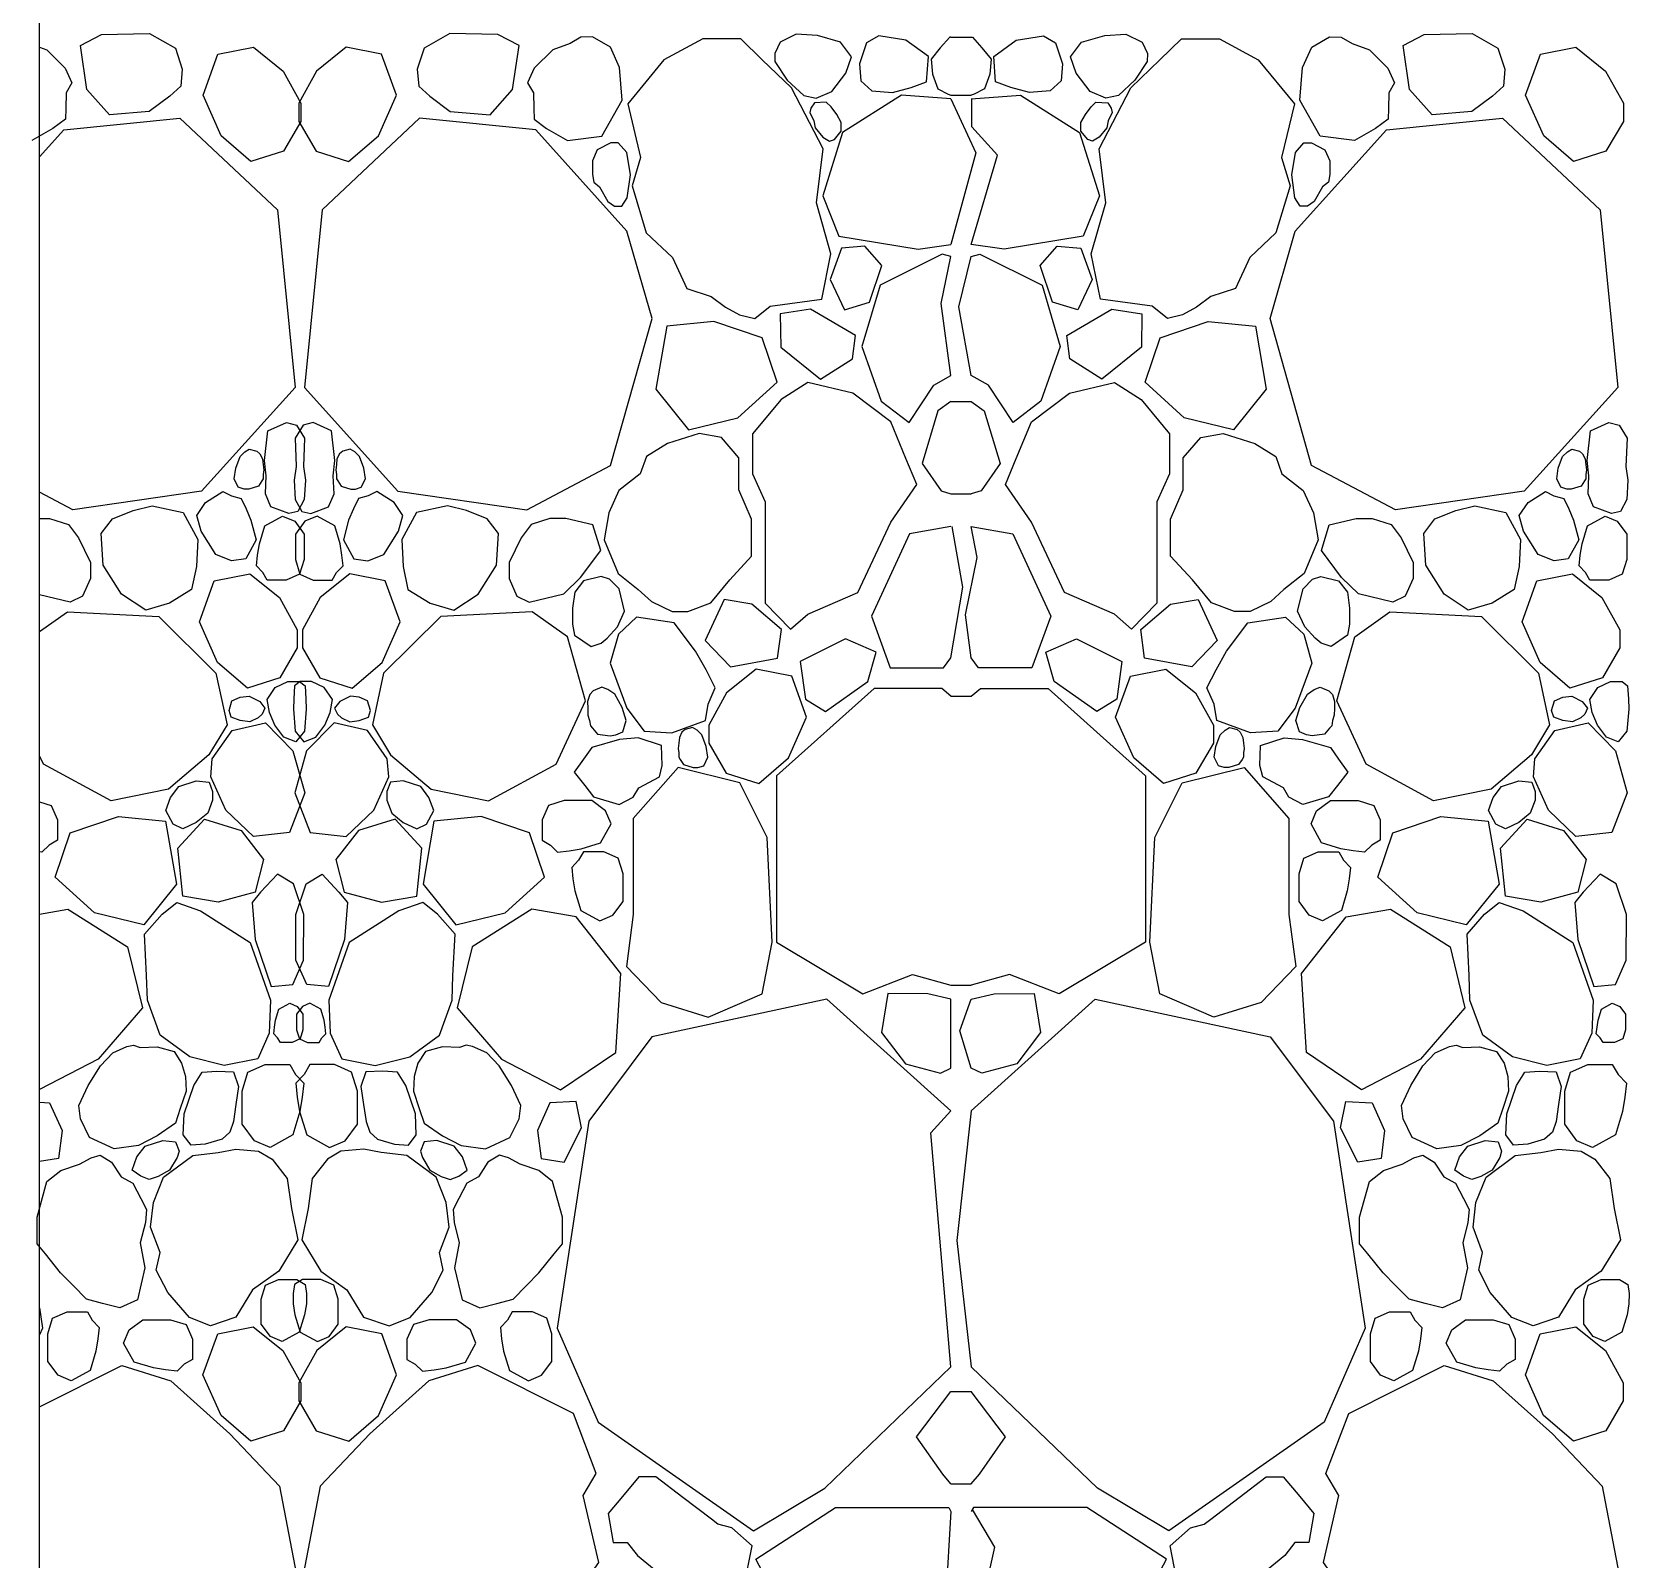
# Model space of a CAD drawing. Header units: millimetres. Extents: x 10227 to 13232, y 2 to 9351.
# Drawn here: x 11307.4 to 11478.8, y 6945.6 to 7109.4 of the extents above; entities that cross this region are included whole.
import ezdxf

# ---------------------------------------------------------------- set-up
doc = ezdxf.new("R2010")
doc.units = ezdxf.units.MM
doc.layers.add('A-WALL-FULL-EXTR', color=1, linetype='Continuous')
doc.layers.add('RETINO', color=20, linetype='Continuous')

msp = doc.modelspace()

# ---------------------------------------------------------------- linework, layer by layer
at = {"layer": 'A-WALL-FULL-EXTR', "ltscale": 0.1}
msp.add_line((11308.18, 6530.6), (11308.18, 9251.16), dxfattribs=at)
at = {"layer": 'RETINO', "ltscale": 0.1}
for p, q in [((11405.98, 7108.84), (11408.18, 7108.84)), ((11405.98, 7102.61), (11408.18, 7102.61)), ((11405.98, 7102.2), (11408.68, 7096.42)), ((11408.25, 7099.21), (11408.25, 7102.21)), ((11410.99, 7096.18), (11408.25, 7099.21)), ((11408.68, 7096.42), (11405.98, 7086.6)), ((11408.18, 7086.6), (11410.99, 7096.18)), ((11404.93, 7080.27), (11405.98, 7085.3)), ((11406.85, 7079.89), (11408.18, 7085.3)), ((11405.98, 7072.55), (11404.93, 7080.27)), ((11408.18, 7072.55), (11406.85, 7079.89)), ((11405.98, 7069.73), (11408.18, 7069.73)), ((11405.98, 7059.83), (11408.18, 7059.83)), ((11407.26, 7049.84), (11406.11, 7056.35)), ((11408.8, 7053), (11408.18, 7056.33)), ((11407.55, 7046.86), (11408.8, 7053)), ((11405.98, 7042.24), (11407.26, 7049.84)), ((11408.18, 7042.24), (11407.55, 7046.86)), ((11405.98, 7038.12), (11408.18, 7038.12)), ((11405.98, 7007.14), (11408.18, 7007.14)), ((11405.98, 7003.42), (11405.98, 7005.64)), ((11406.96, 7002.23), (11408.18, 7005.64)), ((11405.98, 6998.25), (11405.98, 7003.42)), ((11408.18, 6998.25), (11406.96, 7002.23)), ((11403.83, 6991.28), (11405.98, 6993.67)), ((11408.18, 6993.67), (11406.61, 6979.76)), ((11405.98, 6966.18), (11403.83, 6991.28)), ((11406.61, 6979.76), (11408.18, 6966.18)), ((11405.98, 6963.55), (11408.18, 6963.55)), ((11405.98, 6953.66), (11408.18, 6953.66)), ((11410.69, 6946.84), (11408.29, 6950.89)), ((11408.18, 6935.59), (11410.69, 6946.84))]:
    msp.add_line(p, q, dxfattribs=at)
at = {"layer": 'RETINO'}
for points in [[(11308.18, 7107.75), (11308.97, 7107.46), (11310.95, 7105.49), (11311.67, 7103.92), (11311.05, 7102.86), (11311.01, 7101.18), (11310.98, 7100.03), (11309.63, 7099.03), (11307.37, 7097.75)], [(11313.28, 7103.23), (11312.58, 7107.93), (11314.85, 7109.11), (11320, 7109.24)], [(11320, 7109.24), (11322.76, 7107.65)], [(11334.36, 7096.59), (11330.87, 7095.49), (11327.68, 7098.23), (11325.74, 7102.59), (11327.33, 7107), (11331.14, 7107.74), (11334.32, 7105.19), (11336.22, 7101.75), (11336.22, 7099.8), (11334.36, 7096.59)], [(11337.87, 7096.59), (11341.35, 7095.49), (11344.55, 7098.23), (11346.49, 7102.59), (11344.9, 7107), (11341.09, 7107.74), (11337.91, 7105.19), (11336, 7101.75), (11336, 7099.8), (11337.87, 7096.59)], [(11352.23, 7109.24), (11349.47, 7107.65)], [(11358.95, 7103.23), (11359.65, 7107.93), (11357.38, 7109.11), (11352.23, 7109.24)], [(11364.86, 7097.75), (11368.53, 7098.21), (11370.71, 7102.08), (11370.44, 7105.57), (11369.45, 7107.75), (11367.54, 7108.86), (11366.29, 7108.84), (11365.13, 7108.16), (11363.26, 7107.46), (11361.28, 7105.49), (11360.56, 7103.92), (11361.18, 7102.86), (11361.22, 7101.18), (11361.25, 7100.03), (11362.6, 7099.03), (11364.86, 7097.75)], [(11386.59, 7079.96), (11392.14, 7080.72), (11393.11, 7085.6), (11391.55, 7091.07), (11392.27, 7096.85), (11388.87, 7103.39), (11385.75, 7106.41), (11383.43, 7108.65), (11379.37, 7108.65), (11375.19, 7106.41), (11371.32, 7101.69), (11372.68, 7095.91), (11371.77, 7092.87), (11373.29, 7087.85), (11376.1, 7085.19), (11377.64, 7081.88), (11380.28, 7081.01), (11381.8, 7079.87), (11383.32, 7079.06), (11384.95, 7078.66), (11386.59, 7079.96)], [(11388.43, 7104.23), (11390.2, 7102.56), (11391.54, 7102.3), (11393.21, 7103), (11394.72, 7104.96), (11395.33, 7106.72), (11394.14, 7108.3), (11391.66, 7109.02), (11389.4, 7109.16), (11387.65, 7108.29), (11387.09, 7107.07), (11387.11, 7106.22), (11388.43, 7104.23)], [(11396.94, 7108.22), (11396.19, 7105.98), (11396.34, 7104.14)], [(11398.25, 7108.97), (11396.94, 7108.22)], [(11403.37, 7104.02), (11403.57, 7106.76), (11401.17, 7108.49), (11398.25, 7108.97)], [(11405.98, 7108.84), (11405.86, 7108.83), (11404.85, 7107.69), (11403.87, 7106.48), (11404.01, 7104.85), (11404.57, 7103.27), (11405.69, 7102.73), (11405.98, 7102.61)], [(11408.18, 7108.84), (11408.3, 7108.83), (11409.31, 7107.69), (11410.3, 7106.48), (11410.15, 7104.85), (11409.6, 7103.27), (11408.47, 7102.73), (11408.18, 7102.61)], [(11410.79, 7104.02), (11410.6, 7106.76), (11412.99, 7108.49), (11415.92, 7108.97)], [(11415.92, 7108.97), (11417.23, 7108.22)], [(11417.23, 7108.22), (11417.97, 7105.98), (11417.82, 7104.14)], [(11425.73, 7104.23), (11423.96, 7102.56), (11422.62, 7102.3), (11420.95, 7103), (11419.44, 7104.96), (11418.84, 7106.72), (11420.02, 7108.3), (11422.5, 7109.02), (11424.77, 7109.16), (11426.52, 7108.29), (11427.08, 7107.07), (11427.05, 7106.22), (11425.73, 7104.23)], [(11427.58, 7079.96), (11422.03, 7080.72), (11421.05, 7085.6), (11422.62, 7091.07), (11421.89, 7096.85), (11425.29, 7103.39), (11428.41, 7106.41), (11430.73, 7108.65), (11434.8, 7108.65), (11438.97, 7106.41), (11442.85, 7101.69), (11441.48, 7095.91), (11442.39, 7092.87), (11440.87, 7087.85), (11438.06, 7085.19), (11436.52, 7081.88), (11433.88, 7081.01), (11432.36, 7079.87), (11430.84, 7079.06), (11429.22, 7078.66), (11427.58, 7079.96)], [(11449.31, 7097.75), (11445.63, 7098.21), (11443.45, 7102.08), (11443.73, 7105.57), (11444.71, 7107.75), (11446.62, 7108.86), (11447.87, 7108.84), (11449.04, 7108.16), (11450.9, 7107.46), (11452.89, 7105.49), (11453.6, 7103.92), (11452.98, 7102.86), (11452.94, 7101.18), (11452.91, 7100.03), (11451.56, 7099.03), (11449.31, 7097.75)], [(11455.22, 7103.23), (11454.51, 7107.93), (11456.78, 7109.11), (11461.94, 7109.24)], [(11461.94, 7109.24), (11464.69, 7107.65)], [(11476.29, 7096.59), (11472.81, 7095.49), (11469.61, 7098.23), (11467.67, 7102.59), (11469.26, 7107), (11473.07, 7107.74), (11476.25, 7105.19), (11478.16, 7101.75), (11478.16, 7099.8), (11476.29, 7096.59)], [(11322.76, 7107.65), (11323.5, 7105.41), (11323.35, 7103.57)], [(11349.47, 7107.65), (11348.72, 7105.41), (11348.88, 7103.57)], [(11464.69, 7107.65), (11465.44, 7105.41), (11465.29, 7103.57)], [(11322.17, 7102.5), (11319.95, 7100.84), (11315.69, 7100.51), (11313.28, 7103.23)], [(11323.35, 7103.57), (11322.17, 7102.5)], [(11348.88, 7103.57), (11350.06, 7102.5)], [(11350.06, 7102.5), (11352.27, 7100.84), (11356.53, 7100.51), (11358.95, 7103.23)], [(11405.98, 7102.2), (11400.7, 7102.62), (11394.37, 7098.61), (11392.25, 7091.81)], [(11396.34, 7104.14), (11397.52, 7103.07)], [(11397.52, 7103.07), (11399.74, 7102.9), (11401.73, 7103.42), (11403.37, 7104.02)], [(11408.18, 7102.2), (11413.47, 7102.62), (11419.8, 7098.61), (11421.92, 7091.81)], [(11416.64, 7103.07), (11414.43, 7102.9), (11412.43, 7103.42), (11410.79, 7104.02)], [(11417.82, 7104.14), (11416.64, 7103.07)], [(11464.1, 7102.5), (11461.89, 7100.84), (11457.63, 7100.51), (11455.22, 7103.23)], [(11465.29, 7103.57), (11464.1, 7102.5)], [(11391.44, 7099.09), (11392.26, 7098.1), (11392.97, 7097.67), (11393.5, 7097.86), (11394.23, 7098.75), (11394.23, 7099.67), (11393.74, 7100.55), (11393.13, 7101.37), (11392.61, 7101.84), (11391.34, 7101.79), (11390.97, 7101.23), (11390.85, 7100.76), (11391.29, 7099.87), (11391.44, 7099.09)], [(11422.72, 7099.09), (11421.9, 7098.1), (11421.19, 7097.67), (11420.67, 7097.86), (11419.93, 7098.75), (11419.93, 7099.67), (11420.42, 7100.55), (11421.03, 7101.37), (11421.55, 7101.84), (11422.82, 7101.79), (11423.2, 7101.23), (11423.31, 7100.76), (11422.88, 7099.87), (11422.72, 7099.09)], [(11308.18, 7095.98), (11310.8, 7098.88), (11323.25, 7100.15), (11333.71, 7090.31), (11335.62, 7071.26), (11325.58, 7060.14), (11311.75, 7058.13), (11308.18, 7060.01)], [(11371.23, 7088.01), (11361.43, 7098.88), (11348.98, 7100.15), (11338.51, 7090.31), (11336.61, 7071.26), (11346.65, 7060.14), (11360.48, 7058.13), (11369.47, 7062.87), (11373.92, 7078.66), (11371.23, 7088.01)], [(11442.93, 7088.01), (11452.74, 7098.88), (11465.19, 7100.15), (11475.65, 7090.31), (11477.55, 7071.26), (11467.51, 7060.14), (11453.69, 7058.13), (11444.7, 7062.87), (11440.24, 7078.66), (11442.93, 7088.01)], [(11368.29, 7092.76), (11369.18, 7091.21), (11369.89, 7090.7), (11370.69, 7090.7), (11371.26, 7091.61), (11371.61, 7094.07), (11371.21, 7096.45), (11370.29, 7097.5), (11369.49, 7097.5), (11368.04, 7096.73), (11367.52, 7095.56), (11367.52, 7094.1), (11367.67, 7093.26), (11368.29, 7092.76)], [(11445.87, 7092.76), (11444.98, 7091.21), (11444.27, 7090.7), (11443.47, 7090.7), (11442.9, 7091.61), (11442.56, 7094.07), (11442.96, 7096.45), (11443.87, 7097.5), (11444.67, 7097.5), (11446.13, 7096.73), (11446.64, 7095.56), (11446.64, 7094.1), (11446.5, 7093.26), (11445.87, 7092.76)], [(11392.25, 7091.81), (11393.97, 7087.49), (11402.48, 7086.08), (11405.98, 7086.6)], [(11421.92, 7091.81), (11420.19, 7087.49), (11411.69, 7086.08), (11408.18, 7086.6)], [(11396.76, 7086.42), (11394.25, 7086.21), (11393.02, 7082.84), (11394.56, 7079.57), (11397.26, 7080.39), (11398.58, 7084.35), (11396.76, 7086.42)], [(11405.98, 7085.3), (11405.06, 7085.56), (11398.39, 7082.22), (11396.44, 7075.66), (11398.51, 7069.78), (11401.5, 7067.48), (11404.14, 7071.51)], [(11408.18, 7085.3), (11409.1, 7085.56), (11415.77, 7082.22), (11417.72, 7075.66), (11415.65, 7069.78), (11412.66, 7067.48), (11410.02, 7071.51)], [(11417.4, 7086.42), (11419.92, 7086.21), (11421.14, 7082.84), (11419.6, 7079.57), (11416.9, 7080.39), (11415.58, 7084.35), (11417.4, 7086.42)], [(11395.42, 7074.32), (11395.74, 7076.82), (11390.91, 7079.64), (11387.67, 7079.14), (11387.74, 7075.56), (11391.98, 7072.14), (11395.42, 7074.32)], [(11418.74, 7074.32), (11418.43, 7076.82), (11423.25, 7079.64), (11426.49, 7079.14), (11426.43, 7075.56), (11422.18, 7072.14), (11418.74, 7074.32)], [(11380.56, 7078.34), (11375.49, 7077.83), (11374.33, 7071.07), (11377.84, 7066.72), (11383.13, 7067.99), (11387.34, 7071.82), (11385.73, 7076.59), (11380.56, 7078.34)], [(11433.6, 7078.34), (11438.67, 7077.83), (11439.83, 7071.07), (11436.33, 7066.72), (11431.04, 7067.99), (11426.82, 7071.82), (11428.44, 7076.59), (11433.6, 7078.34)], [(11390.62, 7046.95), (11395.99, 7049.26), (11399.53, 7056.82), (11402.32, 7060.84), (11401.16, 7063.63), (11399.53, 7067.58), (11395.45, 7070.64), (11390.62, 7071.8), (11387.76, 7069.96), (11384.7, 7066.29), (11384.7, 7062), (11386.06, 7059), (11386.06, 7056), (11386.06, 7051.03), (11386.06, 7048.11), (11388.78, 7045.31), (11390.62, 7046.95)], [(11404.14, 7071.51), (11405.98, 7072.55)], [(11410.02, 7071.51), (11408.18, 7072.55)], [(11423.54, 7046.95), (11418.17, 7049.26), (11414.63, 7056.82), (11411.84, 7060.84), (11413, 7063.63), (11414.64, 7067.58), (11418.71, 7070.64), (11423.54, 7071.8), (11426.4, 7069.96), (11429.46, 7066.29), (11429.46, 7062), (11428.1, 7059), (11428.1, 7056), (11428.1, 7051.03), (11428.1, 7048.11), (11425.38, 7045.31), (11423.54, 7046.95)], [(11405.98, 7069.73), (11404.59, 7068.74), (11402.89, 7063.08), (11404.93, 7060.15), (11405.98, 7059.83)], [(11408.18, 7069.73), (11409.57, 7068.74), (11411.28, 7063.08), (11409.23, 7060.15), (11408.18, 7059.83)], [(11336.72, 7061.31), (11336.6, 7059.23), (11335.91, 7057.94), (11334.94, 7057.74), (11333.02, 7058.44), (11332.43, 7059.84), (11332.52, 7061.77), (11332.34, 7063.42), (11332.7, 7066.59), (11334.68, 7067.48), (11335.75, 7067.21), (11336.61, 7065.83), (11336.5, 7062.79), (11336.72, 7061.31)], [(11335.51, 7061.31), (11335.63, 7059.23), (11336.32, 7057.94), (11337.29, 7057.74), (11339.21, 7058.44), (11339.8, 7059.84), (11339.71, 7061.77), (11339.89, 7063.42), (11339.53, 7066.59), (11337.55, 7067.48), (11336.48, 7067.21), (11335.62, 7065.83), (11335.73, 7062.79), (11335.51, 7061.31)], [(11478.65, 7061.31), (11478.54, 7059.23), (11477.84, 7057.94), (11476.88, 7057.74), (11474.95, 7058.44), (11474.37, 7059.84), (11474.46, 7061.77), (11474.27, 7063.42), (11474.63, 7066.59), (11476.61, 7067.48), (11477.69, 7067.21), (11478.55, 7065.83), (11478.43, 7062.79), (11478.65, 7061.31)], [(11370.27, 7051.3), (11372.44, 7049.59), (11373.85, 7048.3), (11376.06, 7047.21), (11377.76, 7047.21), (11380.21, 7048.14), (11382.26, 7050.63), (11384.59, 7053.16), (11384.59, 7057.11), (11383.23, 7060.28), (11383.23, 7063.71), (11381.36, 7065.9), (11378.98, 7066.33), (11375.58, 7065.23), (11373.31, 7063.84), (11372.66, 7062), (11370.37, 7060.2), (11369.27, 7057.79), (11368.78, 7054.89), (11370.27, 7051.3)], [(11443.89, 7051.3), (11441.73, 7049.59), (11440.32, 7048.3), (11438.1, 7047.21), (11436.41, 7047.21), (11433.95, 7048.14), (11431.9, 7050.63), (11429.57, 7053.16), (11429.57, 7057.11), (11430.93, 7060.28), (11430.93, 7063.71), (11432.8, 7065.9), (11435.19, 7066.33), (11438.59, 7065.23), (11440.85, 7063.84), (11441.51, 7062), (11443.79, 7060.2), (11444.9, 7057.79), (11445.39, 7054.89), (11443.89, 7051.3)], [(11331.68, 7060.65), (11330.64, 7060.36), (11330.14, 7060.36), (11329.51, 7060.54), (11329.06, 7061.46), (11329.24, 7062.6), (11329.7, 7063.86), (11330.22, 7064.34), (11330.7, 7064.62), (11331.5, 7064.41), (11331.84, 7064.14), (11332.12, 7063.58), (11332.19, 7062.97), (11332.26, 7062.4), (11332.19, 7061.91), (11332.19, 7061.45), (11332.04, 7061.23), (11331.68, 7060.65)], [(11340.55, 7060.65), (11341.59, 7060.36), (11342.09, 7060.36), (11342.72, 7060.54), (11343.17, 7061.46), (11342.99, 7062.6), (11342.53, 7063.86), (11342.01, 7064.34), (11341.52, 7064.62), (11340.72, 7064.41), (11340.39, 7064.14), (11340.1, 7063.58), (11340.04, 7062.97), (11339.97, 7062.4), (11340.04, 7061.91), (11340.04, 7061.45), (11340.19, 7061.23), (11340.55, 7060.65)], [(11473.62, 7060.65), (11472.57, 7060.36), (11472.08, 7060.36), (11471.44, 7060.54), (11471, 7061.46), (11471.17, 7062.6), (11471.64, 7063.86), (11472.15, 7064.34), (11472.64, 7064.62), (11473.44, 7064.41), (11473.78, 7064.14), (11474.06, 7063.58), (11474.13, 7062.97), (11474.2, 7062.4), (11474.13, 7061.91), (11474.13, 7061.45), (11473.97, 7061.23), (11473.62, 7060.65)], [(11330.87, 7057.02), (11331.43, 7054.92), (11330.31, 7052.88), (11328.8, 7052.64), (11327.09, 7053.32), (11325.52, 7055.82), (11325.06, 7057.52), (11326, 7058.92), (11327.86, 7060.09), (11328.77, 7059.61), (11329.81, 7059.35), (11330.35, 7058.23), (11330.87, 7057.02)], [(11341.36, 7057.02), (11340.8, 7054.92), (11341.92, 7052.88), (11343.43, 7052.64), (11345.14, 7053.32), (11346.71, 7055.82), (11347.17, 7057.52), (11346.23, 7058.92), (11344.37, 7060.09), (11343.46, 7059.61), (11342.42, 7059.35), (11341.88, 7058.23), (11341.36, 7057.02)], [(11472.8, 7057.02), (11473.37, 7054.92), (11472.24, 7052.88), (11470.73, 7052.64), (11469.02, 7053.32), (11467.45, 7055.82), (11466.99, 7057.52), (11467.93, 7058.92), (11469.79, 7060.09), (11470.7, 7059.61), (11471.75, 7059.35), (11472.29, 7058.23), (11472.8, 7057.02)], [(11316.98, 7049.09), (11315.01, 7052.18), (11314.8, 7055.57), (11316.01, 7057.16), (11318.22, 7058.07), (11320.26, 7058.55), (11323.6, 7057.85), (11325.18, 7054.93), (11325.03, 7052.03), (11324.51, 7049.57), (11322.13, 7048.12), (11319.58, 7047.37), (11316.98, 7049.09)], [(11355.25, 7049.09), (11357.22, 7052.18), (11357.43, 7055.57), (11356.22, 7057.16), (11354, 7058.07), (11351.97, 7058.55), (11348.63, 7057.85), (11347.05, 7054.93), (11347.2, 7052.03), (11347.72, 7049.57), (11350.1, 7048.12), (11352.65, 7047.37), (11355.25, 7049.09)], [(11458.92, 7049.09), (11456.95, 7052.18), (11456.74, 7055.57), (11457.94, 7057.16), (11460.16, 7058.07), (11462.2, 7058.55), (11465.53, 7057.85), (11467.11, 7054.93), (11466.96, 7052.03), (11466.44, 7049.57), (11464.06, 7048.12), (11461.51, 7047.37), (11458.92, 7049.09)], [(11308.18, 7057.21), (11309.27, 7057.21), (11311.3, 7056.55), (11312.37, 7055.11), (11313.65, 7052.46), (11313.65, 7050.77), (11312.81, 7048.85), (11311.49, 7048.22)], [(11331.78, 7054.48), (11332.37, 7056.41), (11334.26, 7057.46), (11335.57, 7056.9), (11336.58, 7055.53), (11336.58, 7052.79), (11336.1, 7051.22), (11334.67, 7050.58), (11332.63, 7050.58), (11332.16, 7051.41), (11331.46, 7052.13), (11331.59, 7053.28), (11331.78, 7054.48)], [(11340.45, 7054.48), (11339.86, 7056.41), (11337.97, 7057.46), (11336.66, 7056.9), (11335.65, 7055.53), (11335.65, 7052.79), (11336.13, 7051.22), (11337.56, 7050.58), (11339.6, 7050.58), (11340.07, 7051.41), (11340.77, 7052.13), (11340.64, 7053.28), (11340.45, 7054.48)], [(11360.74, 7048.22), (11364.44, 7049.1), (11366.24, 7050.86), (11368.42, 7053.77), (11367.58, 7056.51), (11364.67, 7057.21), (11362.96, 7057.21), (11360.93, 7056.55), (11359.86, 7055.11), (11358.58, 7052.46), (11358.58, 7050.77), (11359.42, 7048.85), (11360.74, 7048.22)], [(11405.98, 7056.33), (11401.54, 7055.54), (11397.46, 7046.72)], [(11408.18, 7056.33), (11412.63, 7055.54), (11416.71, 7046.72)], [(11453.42, 7048.22), (11449.73, 7049.1), (11447.92, 7050.86), (11445.75, 7053.77), (11446.58, 7056.51), (11449.49, 7057.21), (11451.21, 7057.21), (11453.23, 7056.55), (11454.3, 7055.11), (11455.59, 7052.46), (11455.59, 7050.77), (11454.74, 7048.85), (11453.42, 7048.22)], [(11473.72, 7054.48), (11474.3, 7056.41), (11476.2, 7057.46), (11477.5, 7056.9), (11478.51, 7055.53), (11478.51, 7052.79), (11478.03, 7051.22), (11476.6, 7050.58), (11474.57, 7050.58), (11474.09, 7051.41), (11473.4, 7052.13), (11473.52, 7053.28), (11473.72, 7054.48)], [(11333.97, 7040.12), (11330.49, 7039.01), (11327.29, 7041.75), (11325.35, 7046.12), (11326.94, 7050.52), (11330.75, 7051.26), (11333.93, 7048.72), (11335.84, 7045.27), (11335.84, 7043.32), (11333.97, 7040.12)], [(11338.26, 7040.12), (11341.74, 7039.01), (11344.94, 7041.75), (11346.88, 7046.12), (11345.29, 7050.52), (11341.48, 7051.26), (11338.3, 7048.72), (11336.39, 7045.27), (11336.39, 7043.32), (11338.26, 7040.12)], [(11475.91, 7040.12), (11472.42, 7039.01), (11469.23, 7041.75), (11467.28, 7046.12), (11468.87, 7050.52), (11472.69, 7051.26), (11475.86, 7048.72), (11477.77, 7045.27), (11477.77, 7043.32), (11475.91, 7040.12)], [(11370.96, 7047.26), (11370.38, 7049.64), (11369.36, 7050.7), (11368.46, 7050.99), (11366.56, 7050.52), (11365.62, 7049.28), (11365.39, 7047.58), (11365.38, 7045.85), (11365.6, 7044.69), (11367.37, 7043.46), (11368.45, 7043.84), (11369.09, 7044.36), (11370.2, 7045.59), (11370.96, 7047.26)], [(11443.2, 7047.26), (11443.78, 7049.64), (11444.8, 7050.7), (11445.7, 7050.99), (11447.6, 7050.52), (11448.54, 7049.28), (11448.78, 7047.58), (11448.78, 7045.85), (11448.56, 7044.69), (11446.79, 7043.46), (11445.71, 7043.84), (11445.07, 7044.36), (11443.96, 7045.59), (11443.2, 7047.26)], [(11311.49, 7048.22), (11308.18, 7049)], [(11381.64, 7048.51), (11379.61, 7044.11), (11382.33, 7041.27), (11387.38, 7042.21), (11387.81, 7045.3), (11384.61, 7047.99), (11381.64, 7048.51)], [(11432.53, 7048.51), (11434.56, 7044.11), (11431.83, 7041.27), (11426.78, 7042.21), (11426.36, 7045.3), (11429.56, 7047.99), (11432.53, 7048.51)], [(11308.18, 7045.07), (11311.17, 7047.19), (11320.98, 7046.7), (11327.12, 7040.62), (11328.31, 7035.08), (11326.37, 7031.85), (11322.03, 7028.16), (11315.86, 7026.91), (11308.6, 7030.84), (11308.18, 7031.75)], [(11364.85, 7044.5), (11361.06, 7047.19), (11351.24, 7046.7), (11345.11, 7040.62), (11343.92, 7035.08), (11345.86, 7031.85), (11350.2, 7028.16), (11356.37, 7026.91), (11363.63, 7030.84), (11366.76, 7037.64), (11364.85, 7044.5)], [(11378.59, 7042.97), (11376.29, 7046), (11372.26, 7046.61), (11370.32, 7044.78), (11369.42, 7041.69), (11371.22, 7036.84), (11373.09, 7034.38), (11376.04, 7034.19), (11379.64, 7035.52), (11379.94, 7037.29), (11380.7, 7039.02), (11379.73, 7040.96), (11378.59, 7042.97)], [(11397.46, 7046.72), (11399.48, 7041.17)], [(11416.71, 7046.72), (11414.68, 7041.17)], [(11435.57, 7042.97), (11437.87, 7046), (11441.9, 7046.61), (11443.85, 7044.78), (11444.74, 7041.69), (11442.95, 7036.84), (11441.07, 7034.38), (11438.13, 7034.19), (11434.52, 7035.52), (11434.23, 7037.29), (11433.47, 7039.02), (11434.44, 7040.96), (11435.57, 7042.97)], [(11449.32, 7044.5), (11453.11, 7047.19), (11462.92, 7046.7), (11469.06, 7040.62), (11470.24, 7035.08), (11468.31, 7031.85), (11463.96, 7028.16), (11457.79, 7026.91), (11450.54, 7030.84), (11447.4, 7037.64), (11449.32, 7044.5)], [(11390.37, 7037.81), (11392.52, 7036.49), (11397.09, 7039.71), (11397.98, 7042.87), (11394.69, 7044.3), (11389.82, 7041.84), (11390.37, 7037.81)], [(11423.79, 7037.81), (11421.64, 7036.49), (11417.07, 7039.71), (11416.19, 7042.87), (11419.48, 7044.3), (11424.34, 7041.84), (11423.79, 7037.81)], [(11381.87, 7029.89), (11385.36, 7028.78), (11388.55, 7031.52), (11390.5, 7035.89), (11388.91, 7040.29), (11385.09, 7041.03), (11381.91, 7038.49), (11380.01, 7035.04), (11380.01, 7033.09), (11381.87, 7029.89)], [(11399.48, 7041.17), (11405.2, 7041.17), (11405.98, 7042.24)], [(11414.68, 7041.17), (11408.96, 7041.17), (11408.18, 7042.24)], [(11432.29, 7029.89), (11428.81, 7028.78), (11425.61, 7031.52), (11423.67, 7035.89), (11425.26, 7040.29), (11429.07, 7041.03), (11432.25, 7038.49), (11434.16, 7035.04), (11434.16, 7033.09), (11432.29, 7029.89)], [(11336.61, 7034.39), (11335.68, 7033.24), (11334.39, 7033.75), (11333.44, 7035.04), (11332.86, 7036.38), (11332.62, 7037.78), (11333.48, 7039.05), (11334.84, 7039.72), (11336.09, 7039.72), (11336.68, 7039.24), (11336.76, 7037.84), (11336.8, 7036.74), (11336.61, 7034.39)], [(11335.62, 7034.39), (11336.55, 7033.24), (11337.84, 7033.75), (11338.79, 7035.04), (11339.37, 7036.38), (11339.61, 7037.78), (11338.74, 7039.05), (11337.39, 7039.72), (11336.14, 7039.72), (11335.55, 7039.24), (11335.47, 7037.84), (11335.43, 7036.74), (11335.62, 7034.39)], [(11478.54, 7034.39), (11477.61, 7033.24), (11476.33, 7033.75), (11475.37, 7035.04), (11474.79, 7036.38), (11474.56, 7037.78), (11475.42, 7039.05), (11476.78, 7039.72), (11478.03, 7039.72), (11478.61, 7039.24), (11478.7, 7037.84), (11478.73, 7036.74), (11478.54, 7034.39)], [(11330.75, 7035.4), (11329.73, 7035.53), (11328.75, 7035.89), (11328.52, 7036.61), (11328.84, 7037.63), (11329.73, 7038.04), (11330.68, 7038.15), (11331.81, 7037.55), (11332.38, 7036.85), (11332.08, 7036.22), (11331.65, 7035.8), (11330.75, 7035.4)], [(11341.48, 7035.4), (11342.5, 7035.53), (11343.48, 7035.89), (11343.71, 7036.61), (11343.39, 7037.63), (11342.5, 7038.04), (11341.55, 7038.15), (11340.42, 7037.55), (11339.85, 7036.85), (11340.15, 7036.22), (11340.58, 7035.8), (11341.48, 7035.4)], [(11368.08, 7034.06), (11369.41, 7033.89), (11370.02, 7033.99), (11370.77, 7034.32), (11371.14, 7035.53), (11370.72, 7036.91), (11369.91, 7038.36), (11369.19, 7038.86), (11368.54, 7039.12), (11367.6, 7038.71), (11367.23, 7038.32), (11366.99, 7037.58), (11367.02, 7036.81), (11367.04, 7036.1), (11367.22, 7035.51), (11367.3, 7034.95), (11367.53, 7034.7), (11368.08, 7034.06)], [(11405.98, 7038.12), (11405, 7038.95), (11397.75, 7038.95), (11387.29, 7029.58), (11387.29, 7011.75), (11396.55, 7006.21), (11401.88, 7008.27), (11405.98, 7007.14)], [(11408.18, 7038.12), (11409.17, 7038.95), (11416.41, 7038.95), (11426.87, 7029.58), (11426.87, 7011.75), (11417.62, 7006.21), (11412.28, 7008.27), (11408.18, 7007.14)], [(11446.09, 7034.06), (11444.75, 7033.89), (11444.14, 7033.99), (11443.39, 7034.32), (11443.02, 7035.53), (11443.44, 7036.91), (11444.25, 7038.36), (11444.97, 7038.86), (11445.62, 7039.12), (11446.56, 7038.71), (11446.93, 7038.32), (11447.17, 7037.58), (11447.14, 7036.81), (11447.12, 7036.1), (11446.94, 7035.51), (11446.86, 7034.95), (11446.63, 7034.7), (11446.09, 7034.06)], [(11472.68, 7035.4), (11471.67, 7035.53), (11470.69, 7035.89), (11470.45, 7036.61), (11470.77, 7037.63), (11471.67, 7038.04), (11472.61, 7038.15), (11473.75, 7037.55), (11474.31, 7036.85), (11474.02, 7036.22), (11473.58, 7035.8), (11472.68, 7035.4)], [(11328.86, 7034.47), (11332.42, 7035.28), (11335.38, 7032.28), (11336.65, 7027.77), (11335, 7023.52), (11331.14, 7023.09), (11328.18, 7025.9), (11326.57, 7029.49), (11326.73, 7031.43), (11328.86, 7034.47)], [(11343.37, 7034.47), (11339.81, 7035.28), (11336.85, 7032.28), (11335.58, 7027.77), (11337.23, 7023.52), (11341.09, 7023.09), (11344.05, 7025.9), (11345.66, 7029.49), (11345.5, 7031.43), (11343.37, 7034.47)], [(11377.29, 7030.79), (11378.33, 7030.5), (11378.83, 7030.5), (11379.47, 7030.68), (11379.91, 7031.59), (11379.74, 7032.74), (11379.27, 7033.99), (11378.75, 7034.48), (11378.27, 7034.76), (11377.47, 7034.55), (11377.13, 7034.28), (11376.85, 7033.72), (11376.78, 7033.1), (11376.71, 7032.54), (11376.78, 7032.05), (11376.78, 7031.59), (11376.93, 7031.36), (11377.29, 7030.79)], [(11436.87, 7030.79), (11435.83, 7030.5), (11435.33, 7030.5), (11434.7, 7030.68), (11434.25, 7031.59), (11434.43, 7032.74), (11434.89, 7033.99), (11435.41, 7034.48), (11435.9, 7034.76), (11436.7, 7034.55), (11437.03, 7034.28), (11437.32, 7033.72), (11437.38, 7033.1), (11437.45, 7032.54), (11437.38, 7032.05), (11437.38, 7031.59), (11437.23, 7031.36), (11436.87, 7030.79)], [(11470.79, 7034.47), (11474.36, 7035.28), (11477.31, 7032.28), (11478.58, 7027.77), (11476.93, 7023.52), (11473.07, 7023.09), (11470.12, 7025.9), (11468.5, 7029.49), (11468.67, 7031.43), (11470.79, 7034.47)], [(11374.95, 7032.84), (11372.42, 7033.67), (11370.43, 7033.49), (11367.46, 7032.63), (11366.56, 7031.39), (11365.56, 7030), (11366.69, 7028.55), (11367.64, 7027.33), (11370.4, 7026.51), (11371.9, 7027.32), (11372.49, 7028.3), (11374.7, 7029.5), (11375.01, 7030.71), (11374.95, 7032.84)], [(11439.21, 7032.84), (11441.74, 7033.67), (11443.73, 7033.49), (11446.71, 7032.63), (11447.6, 7031.39), (11448.6, 7030), (11447.47, 7028.55), (11446.52, 7027.33), (11443.76, 7026.51), (11442.27, 7027.32), (11441.67, 7028.3), (11439.46, 7029.5), (11439.16, 7030.71), (11439.21, 7032.84)], [(11326.24, 7025.57), (11325.01, 7024.6), (11323.57, 7023.9), (11322.53, 7024.42), (11321.74, 7025.86), (11322.25, 7027.28), (11323.14, 7028.43), (11325.01, 7029.04), (11326.38, 7028.91), (11326.76, 7027.91), (11326.76, 7026.98), (11326.24, 7025.57)], [(11345.99, 7025.57), (11347.22, 7024.6), (11348.66, 7023.9), (11349.7, 7024.42), (11350.49, 7025.86), (11349.98, 7027.28), (11349.09, 7028.43), (11347.22, 7029.04), (11345.85, 7028.91), (11345.47, 7027.91), (11345.47, 7026.98), (11345.99, 7025.57)], [(11379.95, 7003.72), (11385.75, 7006.19), (11386.82, 7011.75), (11386.28, 7022.98), (11383.35, 7028.85), (11376.71, 7030.49), (11371.9, 7025.02), (11371.9, 7014.73), (11371.17, 7009.15), (11374.89, 7005.27), (11379.95, 7003.72)], [(11434.21, 7003.72), (11428.42, 7006.19), (11427.34, 7011.75), (11427.88, 7022.98), (11430.81, 7028.85), (11437.46, 7030.49), (11442.27, 7025.02), (11442.27, 7014.73), (11442.99, 7009.15), (11439.27, 7005.27), (11434.21, 7003.72)], [(11468.17, 7025.57), (11466.94, 7024.6), (11465.5, 7023.9), (11464.46, 7024.42), (11463.67, 7025.86), (11464.18, 7027.28), (11465.07, 7028.43), (11466.95, 7029.04), (11468.32, 7028.91), (11468.7, 7027.91), (11468.69, 7026.98), (11468.17, 7025.57)], [(11308.18, 7026.8), (11309.43, 7026.42), (11310.11, 7024.88), (11310.11, 7022.68), (11309.22, 7022.17), (11308.45, 7021.42), (11308.18, 7021.45)], [(11366.32, 7021.77), (11368.39, 7022.4), (11369.52, 7024.44), (11368.92, 7025.84), (11367.44, 7026.93), (11364.49, 7026.93), (11362.8, 7026.42), (11362.12, 7024.88), (11362.12, 7022.68), (11363.01, 7022.17), (11363.78, 7021.42), (11365.01, 7021.56), (11366.32, 7021.77)], [(11447.85, 7021.77), (11445.77, 7022.4), (11444.64, 7024.44), (11445.24, 7025.84), (11446.72, 7026.93), (11449.68, 7026.93), (11451.36, 7026.42), (11452.05, 7024.88), (11452.05, 7022.68), (11451.16, 7022.17), (11450.38, 7021.42), (11449.15, 7021.56), (11447.85, 7021.77)], [(11316.65, 7025.24), (11321.71, 7024.73), (11322.88, 7017.97), (11319.37, 7013.62), (11314.08, 7014.89), (11309.86, 7018.72), (11311.48, 7023.49), (11316.65, 7025.24)], [(11327.35, 7016.05), (11323.56, 7016.69), (11323.03, 7021.84), (11325.89, 7024.95), (11329.81, 7023.72), (11332.23, 7020.62), (11331.34, 7017.11), (11327.35, 7016.05)], [(11344.87, 7016.05), (11348.67, 7016.69), (11349.2, 7021.84), (11346.34, 7024.95), (11342.42, 7023.72), (11340, 7020.62), (11340.89, 7017.11), (11344.87, 7016.05)], [(11355.58, 7025.24), (11350.51, 7024.73), (11349.35, 7017.97), (11352.86, 7013.62), (11358.15, 7014.89), (11362.37, 7018.72), (11360.75, 7023.49), (11355.58, 7025.24)], [(11458.58, 7025.24), (11463.65, 7024.73), (11464.81, 7017.97), (11461.3, 7013.62), (11456.01, 7014.89), (11451.8, 7018.72), (11453.41, 7023.49), (11458.58, 7025.24)], [(11469.29, 7016.05), (11465.5, 7016.69), (11464.96, 7021.84), (11467.82, 7024.95), (11471.74, 7023.72), (11474.16, 7020.62), (11473.27, 7017.11), (11469.29, 7016.05)], [(11365.64, 7017.24), (11366.27, 7015.16), (11368.31, 7014.04), (11369.72, 7014.63), (11370.81, 7016.11), (11370.81, 7019.07), (11370.29, 7020.75), (11368.75, 7021.44), (11366.55, 7021.44), (11366.04, 7020.55), (11365.3, 7019.77), (11365.43, 7018.54), (11365.64, 7017.24)], [(11448.52, 7017.24), (11447.89, 7015.16), (11445.85, 7014.04), (11444.45, 7014.63), (11443.36, 7016.11), (11443.36, 7019.07), (11443.87, 7020.75), (11445.41, 7021.44), (11447.61, 7021.44), (11448.12, 7020.55), (11448.87, 7019.77), (11448.73, 7018.54), (11448.52, 7017.24)], [(11331.32, 7012.04), (11333.05, 7006.99), (11335.37, 7007.21), (11336.53, 7009.82), (11336.54, 7014.72), (11335.43, 7018.01), (11333.72, 7019.04), (11331.91, 7017.11), (11331.01, 7016.02), (11331.32, 7012.04)], [(11340.91, 7012.04), (11339.18, 7006.99), (11336.86, 7007.21), (11335.69, 7009.82), (11335.69, 7014.72), (11336.8, 7018.01), (11338.51, 7019.04), (11340.32, 7017.11), (11341.22, 7016.02), (11340.91, 7012.04)], [(11473.26, 7012.04), (11474.98, 7006.99), (11477.3, 7007.21), (11478.47, 7009.82), (11478.48, 7014.72), (11477.37, 7018.01), (11475.65, 7019.04), (11473.84, 7017.11), (11472.94, 7016.02), (11473.26, 7012.04)], [(11308.18, 7014.76), (11311.22, 7015.28)], [(11311.22, 7015.28), (11317.63, 7011.25), (11319.22, 7004.69)], [(11319.68, 7008.18), (11319.44, 7012.61), (11321.33, 7014.75), (11322.91, 7016.01), (11325.47, 7015.11), (11330.8, 7011.71), (11332.97, 7005.51), (11332.84, 7001.98), (11331.6, 6999.24), (11328.01, 6998.52), (11324.32, 6999.45), (11321.13, 7001.76), (11319.76, 7005.52), (11319.68, 7008.18)], [(11352.55, 7008.18), (11352.78, 7012.61), (11350.9, 7014.75), (11349.32, 7016.01), (11346.76, 7015.11), (11341.43, 7011.71), (11339.25, 7005.51), (11339.39, 7001.98), (11340.63, 6999.24), (11344.22, 6998.52), (11347.91, 6999.45), (11351.1, 7001.76), (11352.47, 7005.52), (11352.55, 7008.18)], [(11361.01, 7015.28), (11354.6, 7011.25), (11353.01, 7004.69)], [(11370.56, 7008.38), (11365.76, 7014.47), (11361.01, 7015.28)], [(11443.6, 7008.38), (11448.41, 7014.47), (11453.15, 7015.28)], [(11453.15, 7015.28), (11459.57, 7011.25), (11461.15, 7004.69)], [(11461.61, 7008.18), (11461.38, 7012.61), (11463.27, 7014.75), (11464.84, 7016.01), (11467.41, 7015.11), (11472.73, 7011.71), (11474.91, 7005.51), (11474.78, 7001.98), (11473.53, 6999.24), (11469.94, 6998.52), (11466.26, 6999.45), (11463.06, 7001.76), (11461.69, 7005.52), (11461.61, 7008.18)], [(11353.01, 7004.69), (11357.76, 6999.2), (11364.1, 6995.9), (11370.02, 6999.91), (11370.56, 7008.38)], [(11461.15, 7004.69), (11456.4, 6999.2), (11450.07, 6995.9), (11444.15, 6999.91), (11443.6, 7008.38)], [(11333.51, 7003.37), (11333.87, 7004.55), (11335.03, 7005.19), (11335.83, 7004.85), (11336.45, 7004.01), (11336.45, 7002.33), (11336.16, 7001.37), (11335.28, 7000.98), (11334.03, 7000.98), (11333.74, 7001.48), (11333.32, 7001.93), (11333.39, 7002.63), (11333.51, 7003.37)], [(11338.72, 7003.37), (11338.36, 7004.55), (11337.2, 7005.19), (11336.39, 7004.85), (11335.77, 7004.01), (11335.77, 7002.33), (11336.07, 7001.37), (11336.95, 7000.98), (11338.2, 7000.98), (11338.49, 7001.48), (11338.91, 7001.93), (11338.84, 7002.63), (11338.72, 7003.37)], [(11405.98, 6993.67), (11392.68, 7005.65), (11373.91, 7001.61), (11367.12, 6992.56), (11363.72, 6970.36), (11368.12, 6960.25)], [(11405.98, 7005.64), (11403.53, 7006.19), (11399.22, 7006.25), (11398.55, 7002.07), (11401.11, 6998.7)], [(11408.18, 7005.64), (11410.63, 7006.19), (11414.94, 7006.25), (11415.62, 7002.07), (11413.05, 6998.7)], [(11408.18, 6993.67), (11421.48, 7005.65), (11440.26, 7001.61), (11447.05, 6992.56), (11450.44, 6970.36), (11446.04, 6960.25)], [(11475.45, 7003.37), (11475.81, 7004.55), (11476.97, 7005.19), (11477.77, 7004.85), (11478.39, 7004.01), (11478.39, 7002.33), (11478.09, 7001.37), (11477.22, 7000.98), (11475.97, 7000.98), (11475.68, 7001.48), (11475.25, 7001.93), (11475.33, 7002.63), (11475.45, 7003.37)], [(11319.22, 7004.69), (11314.47, 6999.2), (11308.18, 6995.93)], [(11318.99, 7000.44), (11320.8, 7000.51), (11322.62, 7000.01), (11323.43, 6998.78), (11323.84, 6997.33), (11323.91, 6995.78), (11323.29, 6993.91), (11322.76, 6992.34), (11320.81, 6990.99), (11318.79, 6989.94), (11316.18, 6989.57), (11313.56, 6990.8), (11312.58, 6992.8), (11312.4, 6994.23), (11313.4, 6996.38), (11314.72, 6998.5), (11316.04, 6999.88), (11317.57, 7000.57), (11318.27, 7000.69), (11318.99, 7000.44)], [(11353.24, 7000.44), (11351.43, 7000.51), (11349.61, 7000.01), (11348.8, 6998.78), (11348.39, 6997.33), (11348.32, 6995.78), (11348.94, 6993.91), (11349.47, 6992.34), (11351.42, 6990.99), (11353.44, 6989.94), (11356.04, 6989.57), (11358.66, 6990.8), (11359.65, 6992.8), (11359.83, 6994.23), (11358.83, 6996.38), (11357.51, 6998.5), (11356.19, 6999.88), (11354.66, 7000.57), (11353.96, 7000.69), (11353.24, 7000.44)], [(11460.92, 7000.44), (11462.73, 7000.51), (11464.55, 7000.01), (11465.36, 6998.78), (11465.77, 6997.33), (11465.84, 6995.78), (11465.22, 6993.91), (11464.69, 6992.34), (11462.75, 6990.99), (11460.72, 6989.94), (11458.12, 6989.57), (11455.5, 6990.8), (11454.51, 6992.8), (11454.34, 6994.23), (11455.33, 6996.38), (11456.65, 6998.5), (11457.97, 6999.88), (11459.5, 7000.57), (11460.21, 7000.69), (11460.92, 7000.44)], [(11336.13, 6993.57), (11335.37, 6991.08), (11332.92, 6989.73), (11331.24, 6990.45), (11329.93, 6992.22), (11329.93, 6995.77), (11330.55, 6997.79), (11332.4, 6998.62), (11335.03, 6998.62), (11335.64, 6997.55), (11336.54, 6996.61), (11336.38, 6995.14), (11336.13, 6993.57)], [(11336.1, 6993.57), (11336.86, 6991.08), (11339.31, 6989.73), (11340.99, 6990.45), (11342.3, 6992.22), (11342.3, 6995.77), (11341.68, 6997.79), (11339.83, 6998.62), (11337.2, 6998.62), (11336.59, 6997.55), (11335.69, 6996.61), (11335.85, 6995.14), (11336.1, 6993.57)], [(11401.11, 6998.7), (11404.86, 6997.68), (11405.98, 6998.25)], [(11413.05, 6998.7), (11409.3, 6997.68), (11408.18, 6998.25)], [(11478.06, 6993.57), (11477.3, 6991.08), (11474.86, 6989.73), (11473.17, 6990.45), (11471.86, 6992.22), (11471.86, 6995.77), (11472.48, 6997.79), (11474.33, 6998.62), (11476.96, 6998.62), (11477.58, 6997.55), (11478.48, 6996.61), (11478.31, 6995.14), (11478.06, 6993.57)], [(11327.77, 6990.63), (11325.96, 6990.07), (11324.45, 6989.96), (11323.61, 6991.07), (11323.71, 6993.33), (11324.73, 6996.37), (11325.64, 6997.8), (11327.2, 6997.92), (11329.01, 6997.84), (11329.55, 6996.25), (11329.27, 6994.32), (11329, 6992.51), (11328.61, 6991.38), (11327.77, 6990.63)], [(11344.46, 6990.63), (11346.27, 6990.07), (11347.78, 6989.96), (11348.62, 6991.07), (11348.52, 6993.33), (11347.5, 6996.37), (11346.59, 6997.8), (11345.03, 6997.92), (11343.21, 6997.84), (11342.68, 6996.25), (11342.96, 6994.32), (11343.23, 6992.51), (11343.62, 6991.38), (11344.46, 6990.63)], [(11469.7, 6990.63), (11467.89, 6990.07), (11466.38, 6989.96), (11465.54, 6991.07), (11465.64, 6993.33), (11466.67, 6996.37), (11467.58, 6997.8), (11469.14, 6997.92), (11470.95, 6997.84), (11471.48, 6996.25), (11471.2, 6994.32), (11470.93, 6992.51), (11470.54, 6991.38), (11469.7, 6990.63)], [(11362.01, 6988.54), (11364.5, 6988.14), (11366.35, 6991.85), (11365.78, 6994.67), (11362.96, 6994.51), (11361.63, 6991.53), (11362.01, 6988.54)], [(11452.15, 6988.54), (11449.66, 6988.14), (11447.81, 6991.85), (11448.38, 6994.67), (11451.2, 6994.51), (11452.53, 6991.53), (11452.15, 6988.54)], [(11308.18, 6994.57), (11309.27, 6994.51), (11310.6, 6991.53), (11310.22, 6988.54)], [(11322.15, 6987.29), (11320.93, 6986.6), (11319.96, 6986.3), (11319.06, 6986.63), (11318.13, 6987.29), (11318.64, 6988.71), (11319.53, 6989.86), (11321.41, 6990.47), (11322.78, 6990.34), (11323.16, 6989.34), (11322.96, 6988.66), (11322.15, 6987.29)], [(11324.63, 6988.85), (11327.37, 6989.18), (11329.24, 6989.56), (11331.7, 6989.34), (11333.15, 6988.46), (11334.77, 6986.39), (11335.23, 6983.19), (11335.91, 6979.83), (11333.86, 6976.46), (11331.05, 6974.45), (11329.27, 6971.52), (11326.53, 6970.61), (11324.27, 6971.48), (11321.94, 6974.18), (11320.72, 6976.55), (11321.12, 6978.46), (11320.1, 6981.19), (11320.4, 6983.82), (11321.49, 6986.55), (11324.63, 6988.85)], [(11347.6, 6988.85), (11344.86, 6989.18), (11342.99, 6989.56), (11340.53, 6989.34), (11339.08, 6988.46), (11337.46, 6986.39), (11337, 6983.19), (11336.32, 6979.83), (11338.37, 6976.46), (11341.18, 6974.45), (11342.96, 6971.52), (11345.69, 6970.61), (11347.96, 6971.48), (11350.29, 6974.18), (11351.51, 6976.55), (11351.11, 6978.46), (11352.13, 6981.19), (11351.82, 6983.82), (11350.74, 6986.55), (11347.6, 6988.85)], [(11350.08, 6987.29), (11351.3, 6986.6), (11352.27, 6986.3), (11353.17, 6986.63), (11354.09, 6987.29), (11353.59, 6988.71), (11352.7, 6989.86), (11350.82, 6990.47), (11349.45, 6990.34), (11349.07, 6989.34), (11349.27, 6988.66), (11350.08, 6987.29)], [(11464.09, 6987.29), (11462.86, 6986.6), (11461.9, 6986.3), (11460.99, 6986.63), (11460.07, 6987.29), (11460.57, 6988.71), (11461.47, 6989.86), (11463.34, 6990.47), (11464.71, 6990.34), (11465.09, 6989.34), (11464.9, 6988.66), (11464.09, 6987.29)], [(11466.56, 6988.85), (11469.3, 6989.18), (11471.18, 6989.56), (11473.64, 6989.34), (11475.08, 6988.46), (11476.7, 6986.39), (11477.16, 6983.19), (11477.84, 6979.83), (11475.79, 6976.46), (11472.99, 6974.45), (11471.21, 6971.52), (11468.47, 6970.61), (11466.2, 6971.48), (11463.87, 6974.18), (11462.65, 6976.55), (11463.05, 6978.46), (11462.03, 6981.19), (11462.34, 6983.82), (11463.43, 6986.55), (11466.56, 6988.85)], [(11319.5, 6976.83), (11318.7, 6973.37), (11316.81, 6972.51), (11314.96, 6973), (11313.23, 6973.45), (11311.78, 6974.93), (11310.45, 6976.29), (11308.81, 6978.3), (11307.92, 6979.39), (11307.92, 6982.26), (11308.98, 6986.09), (11310.47, 6987.24), (11312.48, 6987.93), (11313.73, 6988.62), (11314.7, 6988.91), (11315.92, 6988.15), (11316.95, 6986.57), (11318.19, 6985.89), (11319.06, 6984.25), (11319.67, 6983.08), (11319.55, 6981.67), (11319, 6979.49), (11319.5, 6976.83)], [(11310.22, 6988.54), (11308.18, 6988.21)], [(11352.73, 6976.83), (11353.53, 6973.37), (11355.42, 6972.51), (11357.27, 6973), (11359, 6973.45), (11360.45, 6974.93), (11361.78, 6976.29), (11363.42, 6978.3), (11364.31, 6979.39), (11364.31, 6982.26), (11363.25, 6986.09), (11361.76, 6987.24), (11359.75, 6987.93), (11358.5, 6988.62), (11357.53, 6988.91), (11356.31, 6988.15), (11355.28, 6986.57), (11354.04, 6985.89), (11353.17, 6984.25), (11352.56, 6983.08), (11352.68, 6981.67), (11353.23, 6979.49), (11352.73, 6976.83)], [(11461.43, 6976.83), (11460.64, 6973.37), (11458.74, 6972.51), (11456.9, 6973), (11455.16, 6973.45), (11453.71, 6974.93), (11452.38, 6976.29), (11450.74, 6978.3), (11449.85, 6979.39), (11449.85, 6982.26), (11450.91, 6986.09), (11452.4, 6987.24), (11454.41, 6987.93), (11455.66, 6988.62), (11456.63, 6988.91), (11457.85, 6988.15), (11458.88, 6986.57), (11460.13, 6985.89), (11460.99, 6984.25), (11461.6, 6983.08), (11461.48, 6981.67), (11460.94, 6979.49), (11461.43, 6976.83)], [(11336.63, 6971.79), (11336.06, 6969.93), (11334.23, 6968.91), (11332.96, 6969.45), (11331.98, 6970.78), (11331.98, 6973.44), (11332.45, 6974.96), (11333.83, 6975.57), (11335.81, 6975.57), (11336.68, 6975.01), (11336.83, 6974.07), (11336.82, 6972.97), (11336.63, 6971.79)], [(11335.6, 6971.79), (11336.17, 6969.93), (11338, 6968.91), (11339.27, 6969.45), (11340.25, 6970.78), (11340.25, 6973.44), (11339.78, 6974.96), (11338.39, 6975.57), (11336.42, 6975.57), (11335.54, 6975.01), (11335.4, 6974.07), (11335.41, 6972.97), (11335.6, 6971.79)], [(11478.56, 6971.79), (11478, 6969.93), (11476.16, 6968.91), (11474.9, 6969.45), (11473.92, 6970.78), (11473.92, 6973.44), (11474.38, 6974.96), (11475.77, 6975.57), (11477.74, 6975.57), (11478.62, 6975.01), (11478.77, 6974.07), (11478.75, 6972.97), (11478.56, 6971.79)], [(11308.18, 6972.51), (11308.51, 6970.36), (11308.18, 6969.61)], [(11314.24, 6967.89), (11313.61, 6965.81), (11311.57, 6964.69), (11310.17, 6965.29), (11309.08, 6966.76), (11309.08, 6969.72), (11309.59, 6971.41), (11311.14, 6972.09), (11313.33, 6972.09), (11313.84, 6971.2), (11314.59, 6970.42), (11314.45, 6969.19), (11314.24, 6967.89)], [(11320.41, 6966.08), (11318.33, 6966.71), (11317.21, 6968.75), (11317.8, 6970.15), (11319.28, 6971.24), (11322.24, 6971.24), (11323.92, 6970.72), (11324.61, 6969.18), (11324.61, 6966.99), (11323.72, 6966.48), (11322.94, 6965.73), (11321.71, 6965.87), (11320.41, 6966.08)], [(11351.82, 6966.08), (11353.9, 6966.71), (11355.02, 6968.75), (11354.42, 6970.15), (11352.95, 6971.24), (11349.99, 6971.24), (11348.31, 6970.72), (11347.62, 6969.18), (11347.62, 6966.99), (11348.51, 6966.48), (11349.29, 6965.73), (11350.52, 6965.87), (11351.82, 6966.08)], [(11357.99, 6967.89), (11358.62, 6965.81), (11360.66, 6964.69), (11362.06, 6965.29), (11363.15, 6966.76), (11363.15, 6969.72), (11362.63, 6971.41), (11361.09, 6972.09), (11358.9, 6972.09), (11358.39, 6971.2), (11357.64, 6970.42), (11357.78, 6969.19), (11357.99, 6967.89)], [(11456.18, 6967.89), (11455.54, 6965.81), (11453.51, 6964.69), (11452.1, 6965.29), (11451.01, 6966.76), (11451.01, 6969.72), (11451.53, 6971.41), (11453.07, 6972.09), (11455.26, 6972.09), (11455.77, 6971.2), (11456.52, 6970.42), (11456.39, 6969.19), (11456.18, 6967.89)], [(11462.34, 6966.08), (11460.27, 6966.71), (11459.14, 6968.75), (11459.74, 6970.15), (11461.22, 6971.24), (11464.17, 6971.24), (11465.86, 6970.72), (11466.54, 6969.18), (11466.54, 6966.99), (11465.65, 6966.48), (11464.88, 6965.73), (11463.64, 6965.87), (11462.34, 6966.08)], [(11334.35, 6959.33), (11330.86, 6958.23), (11327.67, 6960.97), (11325.72, 6965.33), (11327.31, 6969.74), (11331.12, 6970.48), (11334.3, 6967.93), (11336.21, 6964.49), (11336.21, 6962.54), (11334.35, 6959.33)], [(11337.88, 6959.33), (11341.37, 6958.23), (11344.56, 6960.97), (11346.51, 6965.33), (11344.92, 6969.74), (11341.1, 6970.48), (11337.93, 6967.93), (11336.02, 6964.49), (11336.02, 6962.54), (11337.88, 6959.33)], [(11476.28, 6959.33), (11472.79, 6958.23), (11469.6, 6960.97), (11467.66, 6965.33), (11469.24, 6969.74), (11473.06, 6970.48), (11476.24, 6967.93), (11478.14, 6964.49), (11478.14, 6962.54), (11476.28, 6959.33)], [(11308.18, 6961.9), (11317.01, 6966.35), (11322.27, 6964.69), (11328.61, 6958.99), (11333.94, 6953.38), (11335.9, 6943.12), (11333.24, 6932.59), (11325.61, 6926.77), (11318.83, 6929.56), (11313.5, 6929.11)], [(11358.72, 6929.11), (11364.34, 6930.37), (11363.45, 6934.36), (11365.48, 6941.34), (11368.2, 6945.2), (11366.53, 6952.4), (11367.93, 6954.77), (11365.48, 6961.18), (11355.22, 6966.35), (11349.96, 6964.69), (11343.62, 6958.99), (11338.29, 6953.38), (11336.33, 6943.12), (11338.99, 6932.59), (11346.62, 6926.77), (11353.4, 6929.56), (11358.72, 6929.11)], [(11368.12, 6960.25), (11384.79, 6948.6), (11392.45, 6953.18), (11405.98, 6966.18)], [(11446.04, 6960.25), (11429.38, 6948.6), (11421.71, 6953.18), (11408.18, 6966.18)], [(11455.44, 6929.11), (11449.82, 6930.37), (11450.71, 6934.36), (11448.68, 6941.34), (11445.96, 6945.2), (11447.63, 6952.4), (11446.23, 6954.77), (11448.68, 6961.18), (11458.94, 6966.35), (11464.2, 6964.69), (11470.54, 6958.99), (11475.87, 6953.38), (11477.83, 6943.12), (11475.17, 6932.59), (11467.54, 6926.77), (11460.76, 6929.56), (11455.44, 6929.11)], [(11405.11, 6954.67), (11402.3, 6958.67), (11405.98, 6963.55)], [(11409.05, 6954.67), (11411.86, 6958.67), (11408.18, 6963.55)], [(11372.35, 6945.95), (11374.74, 6943.98), (11376.51, 6943.98), (11383.77, 6942.57), (11384.66, 6946.99), (11382.48, 6948.91), (11380.99, 6949.3), (11380.3, 6949.85), (11377.23, 6952.19), (11374.32, 6954.41), (11372.51, 6954.41), (11370.74, 6952.29), (11369.21, 6950.45), (11369.76, 6947.35), (11371.26, 6947.35), (11372.35, 6945.95)], [(11405.98, 6953.66), (11405.11, 6954.67)], [(11408.18, 6953.66), (11409.05, 6954.67)], [(11441.81, 6945.95), (11439.42, 6943.98), (11437.66, 6943.98), (11430.39, 6942.57), (11429.51, 6946.99), (11431.69, 6948.91), (11433.17, 6949.3), (11433.87, 6949.85), (11436.93, 6952.19), (11439.84, 6954.41), (11441.66, 6954.41), (11443.42, 6952.29), (11444.95, 6950.45), (11444.41, 6947.35), (11442.9, 6947.35), (11441.81, 6945.95)], [(11385.05, 6945.58), (11393.6, 6951.09), (11405.77, 6951.09), (11405.98, 6950.69)], [(11405.98, 6950.69), (11404.9, 6932.38), (11392, 6932.38), (11385.05, 6945.58)], [(11429.12, 6945.58), (11420.57, 6951.09), (11408.4, 6951.09), (11408.18, 6950.69)], [(11408.18, 6935.59), (11409.27, 6932.38), (11422.16, 6932.38), (11429.12, 6945.58)]]:
    msp.add_lwpolyline(points, dxfattribs=at)

doc.saveas('drawing.dxf')
